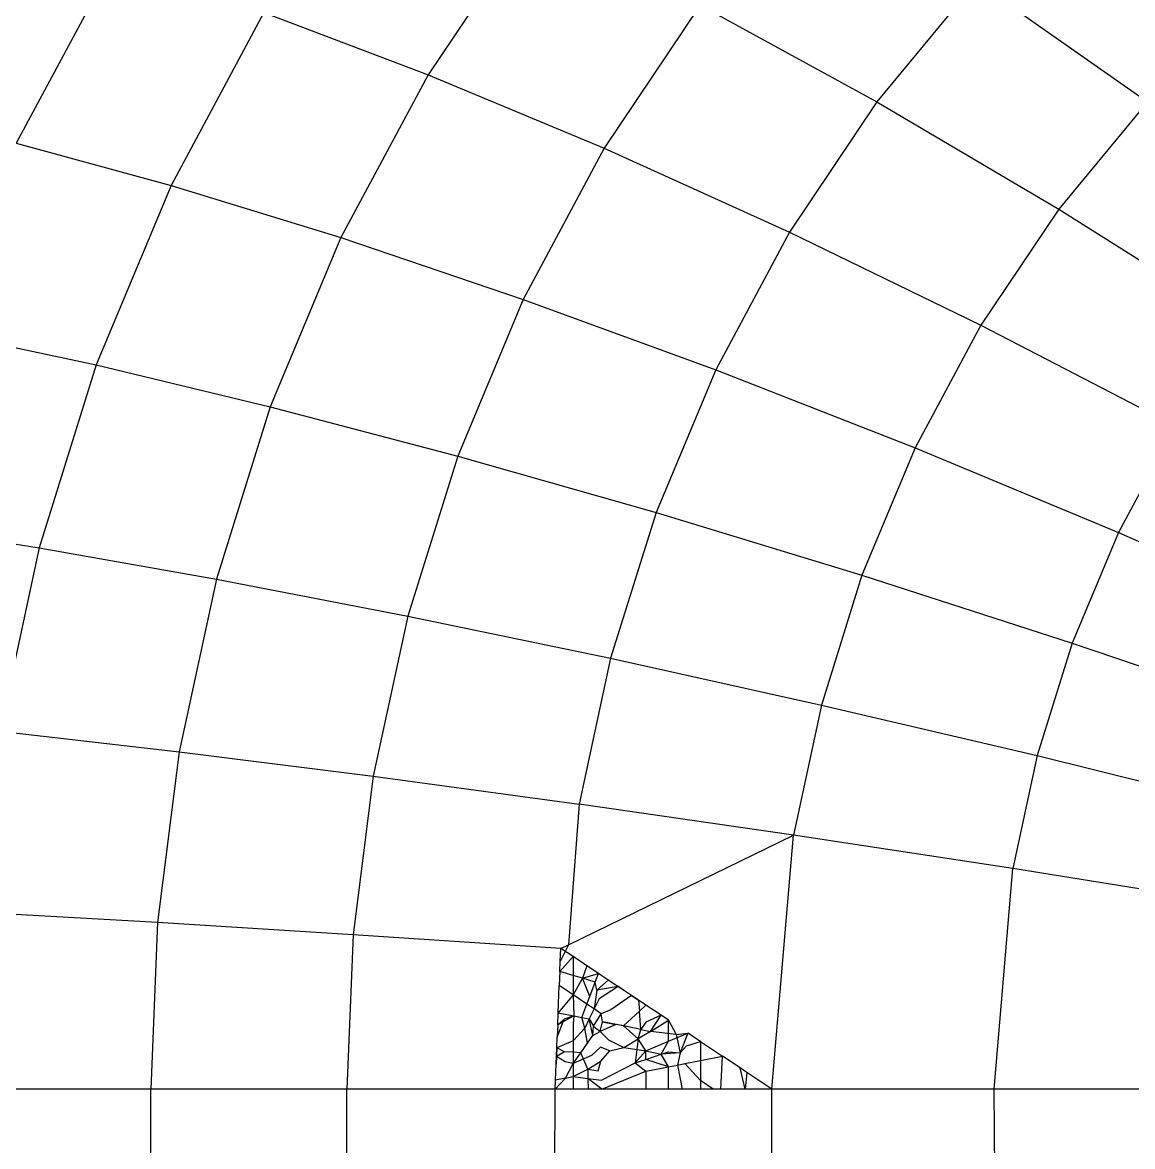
# Model space of a CAD drawing. Header units: millimetres. Extents: x 153 to 4750, y 92 to 3343.
# Drawn here: x 2848.306 to 2852.065, y 1088.921 to 1092.727 of the extents above; entities that cross this region are included whole.
import ezdxf

# ---------------------------------------------------------------- set-up
doc = ezdxf.new("R2010")
doc.units = ezdxf.units.MM

msp = doc.modelspace()

# ---------------------------------------------------------------- linework, layer by layer
for p, q in [((2850.0296, 1093.0723), (2849.6801, 1092.5507)), ((2848.6135, 1092.9315), (2848.285, 1092.3185)), ((2851.5361, 1092.8656), (2851.1988, 1092.4583)), ((2851.5361, 1092.8656), (2852.1157, 1092.4583)), ((2849.1234, 1092.7612), (2848.8096, 1092.1755)), ((2849.1234, 1092.7612), (2849.6801, 1092.5507)), ((2850.6006, 1092.7856), (2850.2763, 1092.3018)), ((2850.6006, 1092.7856), (2851.1988, 1092.4583)), ((2849.6801, 1092.5507), (2849.3844, 1091.9988)), ((2849.6801, 1092.5507), (2850.2763, 1092.3018)), ((2851.1988, 1092.4583), (2850.9034, 1092.0176)), ((2851.1988, 1092.4583), (2851.8151, 1092.0952)), ((2852.1157, 1092.4583), (2851.8151, 1092.0952)), ((2848.285, 1092.3185), (2848.8096, 1092.1755)), ((2850.2763, 1092.3018), (2850.002, 1091.7899)), ((2850.2763, 1092.3018), (2850.9034, 1092.0176)), ((2848.8096, 1092.1755), (2848.5557, 1091.5679)), ((2848.8096, 1092.1755), (2849.3844, 1091.9988)), ((2851.8151, 1092.0952), (2851.5518, 1091.7024)), ((2851.8151, 1092.0952), (2852.4393, 1091.7024)), ((2849.3844, 1091.9988), (2849.1451, 1091.4263)), ((2849.3844, 1091.9988), (2850.002, 1091.7899)), ((2850.9034, 1092.0176), (2850.6537, 1091.5514)), ((2850.9034, 1092.0176), (2851.5518, 1091.7024)), ((2850.002, 1091.7899), (2849.7801, 1091.2589)), ((2850.002, 1091.7899), (2850.6537, 1091.5514)), ((2851.5518, 1091.7024), (2851.3291, 1091.2868)), ((2851.5518, 1091.7024), (2852.2107, 1091.3614)), ((2848.0192, 1091.6825), (2848.5557, 1091.5679)), ((2848.5557, 1091.5679), (2848.3623, 1090.9487)), ((2848.5557, 1091.5679), (2849.1451, 1091.4263)), ((2850.6537, 1091.5514), (2850.4515, 1091.0677)), ((2850.6537, 1091.5514), (2851.3291, 1091.2868)), ((2849.1451, 1091.4263), (2848.9629, 1090.8429)), ((2849.1451, 1091.4263), (2849.7801, 1091.2589)), ((2852.2107, 1091.3614), (2852.0175, 1091.0006)), ((2851.3291, 1091.2868), (2851.149, 1090.8557)), ((2851.3291, 1091.2868), (2852.0175, 1091.0006)), ((2849.7801, 1091.2589), (2849.611, 1090.7177)), ((2849.7801, 1091.2589), (2850.4515, 1091.0677)), ((2850.4515, 1091.0677), (2850.2976, 1090.5748)), ((2850.4515, 1091.0677), (2851.149, 1090.8557)), ((2847.8168, 1091.0344), (2848.3623, 1090.9487)), ((2852.0175, 1091.0006), (2851.861, 1090.6263)), ((2852.0175, 1091.0006), (2852.7076, 1090.6977)), ((2848.3623, 1090.9487), (2848.2283, 1090.3279)), ((2848.3623, 1090.9487), (2848.9629, 1090.8429)), ((2851.149, 1090.8557), (2851.0117, 1090.4163)), ((2851.149, 1090.8557), (2851.861, 1090.6263)), ((2848.9629, 1090.8429), (2848.8366, 1090.2579)), ((2848.9629, 1090.8429), (2849.611, 1090.7177)), ((2849.611, 1090.7177), (2849.4939, 1090.1751)), ((2849.611, 1090.7177), (2850.2976, 1090.5748)), ((2851.861, 1090.6263), (2851.7419, 1090.2449)), ((2851.861, 1090.6263), (2852.5763, 1090.3836)), ((2850.2976, 1090.5748), (2850.1909, 1090.0806)), ((2850.2976, 1090.5748), (2851.0117, 1090.4163)), ((2851.0117, 1090.4163), (2850.9166, 1089.9758)), ((2851.0117, 1090.4163), (2851.7419, 1090.2449)), ((2848.2283, 1090.3279), (2848.8366, 1090.2579)), ((2848.8366, 1090.2579), (2848.7636, 1089.6797)), ((2848.8366, 1090.2579), (2849.4939, 1090.1751)), ((2851.7419, 1090.2449), (2851.6593, 1089.8624)), ((2851.7419, 1090.2449), (2852.4762, 1090.0634)), ((2849.4939, 1090.1751), (2849.4262, 1089.6388)), ((2849.4939, 1090.1751), (2850.1909, 1090.0806)), ((2850.1909, 1090.0806), (2850.1553, 1089.6048)), ((2850.9166, 1089.9758), (2850.1909, 1090.0806)), ((2850.1553, 1089.6048), (2850.9166, 1089.9758)), ((2850.8441, 1089.1156), (2850.9166, 1089.9758)), ((2851.6593, 1089.8624), (2850.9166, 1089.9758)), ((2851.5964, 1089.1156), (2851.6593, 1089.8624)), ((2852.407, 1089.7424), (2851.6593, 1089.8624)), ((2848.7636, 1089.6797), (2848.1509, 1089.7142)), ((2848.7636, 1089.6797), (2848.7404, 1089.1156)), ((2849.4262, 1089.6388), (2848.7636, 1089.6797)), ((2849.4262, 1089.6388), (2849.4046, 1089.1156)), ((2850.1293, 1089.5921), (2849.4262, 1089.6388)), ((2850.1553, 1089.6048), (2850.1275, 1089.5485)), ((2850.1275, 1089.5485), (2850.1293, 1089.5921)), ((2850.1293, 1089.5921), (2850.1553, 1089.6048)), ((2850.1708, 1089.5645), (2850.1293, 1089.5921)), ((2850.1708, 1089.5645), (2850.1261, 1089.5146)), ((2850.217, 1089.5336), (2850.1708, 1089.5645)), ((2850.1708, 1089.5645), (2850.1708, 1089.5009)), ((2850.1261, 1089.5146), (2850.1275, 1089.5485)), ((2850.217, 1089.5336), (2850.2028, 1089.4911)), ((2850.2563, 1089.5075), (2850.217, 1089.5336)), ((2850.1261, 1089.5146), (2850.1241, 1089.4665)), ((2850.1708, 1089.5009), (2850.1261, 1089.5146)), ((2850.2028, 1089.4911), (2850.1708, 1089.5009)), ((2850.1708, 1089.5009), (2850.1708, 1089.4351)), ((2850.2028, 1089.4911), (2850.1708, 1089.4351)), ((2850.2028, 1089.4911), (2850.2563, 1089.5075)), ((2850.2454, 1089.4784), (2850.2028, 1089.4911)), ((2850.2272, 1089.4298), (2850.2028, 1089.4911)), ((2850.2272, 1089.4298), (2850.2454, 1089.4784)), ((2850.2454, 1089.4784), (2850.2563, 1089.5075)), ((2850.2512, 1089.4512), (2850.2454, 1089.4784)), ((2850.2896, 1089.4853), (2850.2512, 1089.4512)), ((2850.2896, 1089.4853), (2850.2563, 1089.5075)), ((2850.3445, 1089.4487), (2850.2896, 1089.4853)), ((2850.1203, 1089.3745), (2850.1241, 1089.4665)), ((2850.1708, 1089.4351), (2850.1241, 1089.4665)), ((2850.2512, 1089.4512), (2850.2418, 1089.3872)), ((2850.323, 1089.463), (2850.2512, 1089.4512)), ((2850.323, 1089.463), (2850.2588, 1089.4221)), ((2850.3445, 1089.4487), (2850.323, 1089.463)), ((2850.3921, 1089.4169), (2850.3445, 1089.4487)), ((2850.1708, 1089.4351), (2850.1203, 1089.3745)), ((2850.1708, 1089.4351), (2850.1735, 1089.3639)), ((2850.2174, 1089.4037), (2850.1708, 1089.4351)), ((2850.2005, 1089.3585), (2850.2174, 1089.4037)), ((2850.2174, 1089.4037), (2850.2272, 1089.4298)), ((2850.2418, 1089.3872), (2850.2174, 1089.4037)), ((2850.2588, 1089.4221), (2850.2418, 1089.3872)), ((2850.3687, 1089.4325), (2850.2987, 1089.3838)), ((2850.3687, 1089.4325), (2850.3921, 1089.4169)), ((2850.3921, 1089.4169), (2850.3952, 1089.3796)), ((2850.4174, 1089.4001), (2850.3921, 1089.4169)), ((2850.1186, 1089.3332), (2850.1203, 1089.3745)), ((2850.1735, 1089.3639), (2850.1186, 1089.3332)), ((2850.1203, 1089.3745), (2850.1735, 1089.3639)), ((2850.1735, 1089.3639), (2850.1404, 1089.3527)), ((2850.1735, 1089.3639), (2850.1708, 1089.3362)), ((2850.1735, 1089.3639), (2850.2005, 1089.3585)), ((2850.2418, 1089.3872), (2850.2254, 1089.3534)), ((2850.2403, 1089.3285), (2850.2663, 1089.3707)), ((2850.2663, 1089.3707), (2850.2418, 1089.3872)), ((2850.2987, 1089.3838), (2850.2663, 1089.3707)), ((2850.2708, 1089.3442), (2850.2663, 1089.3707)), ((2850.3415, 1089.3299), (2850.3952, 1089.3796)), ((2850.3952, 1089.3796), (2850.4174, 1089.4001)), ((2850.3998, 1089.3181), (2850.3952, 1089.3796)), ((2850.4685, 1089.366), (2850.4174, 1089.4001)), ((2850.4685, 1089.366), (2850.4174, 1089.3421)), ((2850.4325, 1089.3115), (2850.4685, 1089.366)), ((2850.4941, 1089.3489), (2850.4685, 1089.366)), ((2850.1168, 1089.2912), (2850.1404, 1089.3527)), ((2850.1186, 1089.3332), (2850.1168, 1089.2912)), ((2850.1404, 1089.3527), (2850.1186, 1089.3332)), ((2850.1708, 1089.3362), (2850.1708, 1089.2792)), ((2850.2005, 1089.3585), (2850.2254, 1089.3534)), ((2850.2102, 1089.3222), (2850.2005, 1089.3585)), ((2850.2254, 1089.3534), (2850.2102, 1089.3222)), ((2850.2375, 1089.297), (2850.2254, 1089.3534)), ((2850.2254, 1089.3534), (2850.2403, 1089.3285)), ((2850.2375, 1089.297), (2850.2403, 1089.3285)), ((2850.2403, 1089.3285), (2850.2622, 1089.3111)), ((2850.2622, 1089.3111), (2850.2708, 1089.3442)), ((2850.3155, 1089.3352), (2850.2622, 1089.3111)), ((2850.3415, 1089.3299), (2850.2708, 1089.3442)), ((2850.2708, 1089.3442), (2850.3155, 1089.3352)), ((2850.3415, 1089.3299), (2850.3155, 1089.3352)), ((2850.3913, 1089.2865), (2850.3415, 1089.3299)), ((2850.3998, 1089.3181), (2850.3415, 1089.3299)), ((2850.4174, 1089.3421), (2850.3998, 1089.3181)), ((2850.4325, 1089.3115), (2850.4941, 1089.3489)), ((2850.4941, 1089.3489), (2850.5202, 1089.301)), ((2850.4941, 1089.278), (2850.4941, 1089.3489)), ((2850.1154, 1089.2562), (2850.1168, 1089.2912)), ((2850.2102, 1089.3222), (2850.1708, 1089.2792)), ((2850.2198, 1089.2719), (2850.2102, 1089.3222)), ((2850.2198, 1089.2719), (2850.2375, 1089.297)), ((2850.2375, 1089.297), (2850.2622, 1089.3111)), ((2850.2622, 1089.3111), (2850.2906, 1089.2829)), ((2850.3913, 1089.2865), (2850.3998, 1089.3181)), ((2850.4325, 1089.3115), (2850.3913, 1089.2865)), ((2850.3998, 1089.3181), (2850.4325, 1089.3115)), ((2850.5202, 1089.301), (2850.4325, 1089.3115)), ((2850.4941, 1089.278), (2850.5593, 1089.3055)), ((2850.5202, 1089.301), (2850.5593, 1089.3055)), ((2850.5202, 1089.301), (2850.5338, 1089.2382)), ((2850.5593, 1089.3055), (2850.5338, 1089.2382)), ((2850.6016, 1089.2772), (2850.5593, 1089.3055)), ((2850.113, 1089.2), (2850.1154, 1089.2562)), ((2850.1154, 1089.2562), (2850.1141, 1089.2263)), ((2850.1708, 1089.2792), (2850.1154, 1089.2562)), ((2850.1421, 1089.2423), (2850.1154, 1089.2562)), ((2850.1708, 1089.2792), (2850.1708, 1089.2414)), ((2850.1966, 1089.239), (2850.2198, 1089.2719)), ((2850.2638, 1089.2581), (2850.2331, 1089.2298)), ((2850.2954, 1089.2452), (2850.2638, 1089.2581)), ((2850.2906, 1089.2829), (2850.3425, 1089.2569)), ((2850.2954, 1089.2452), (2850.3425, 1089.2569)), ((2850.3425, 1089.2569), (2850.3913, 1089.2865)), ((2850.3425, 1089.2569), (2850.4174, 1089.2456)), ((2850.3913, 1089.2865), (2850.3811, 1089.2048)), ((2850.4174, 1089.2456), (2850.3913, 1089.2865)), ((2850.4174, 1089.2456), (2850.4941, 1089.278)), ((2850.4695, 1089.2339), (2850.4941, 1089.278)), ((2850.5338, 1089.2382), (2850.5549, 1089.2619)), ((2850.5549, 1089.2619), (2850.6016, 1089.2772)), ((2850.6016, 1089.2772), (2850.6016, 1089.2126)), ((2850.6016, 1089.2772), (2850.6764, 1089.2274)), ((2850.1141, 1089.2263), (2850.113, 1089.2)), ((2850.1421, 1089.2423), (2850.1141, 1089.2263)), ((2850.144, 1089.2077), (2850.1141, 1089.2263)), ((2850.1708, 1089.2414), (2850.1421, 1089.2423)), ((2850.1708, 1089.2414), (2850.1708, 1089.2025)), ((2850.1966, 1089.239), (2850.1708, 1089.2414)), ((2850.1708, 1089.2025), (2850.1966, 1089.239)), ((2850.2331, 1089.2298), (2850.1708, 1089.2025)), ((2850.2207, 1089.183), (2850.1966, 1089.239)), ((2850.2652, 1089.21), (2850.2954, 1089.2452)), ((2850.3811, 1089.2048), (2850.4174, 1089.2456)), ((2850.3811, 1089.2048), (2850.4174, 1089.2167)), ((2850.4174, 1089.2456), (2850.4695, 1089.2339)), ((2850.4174, 1089.2167), (2850.4174, 1089.2456)), ((2850.4174, 1089.2167), (2850.4695, 1089.2339)), ((2850.4941, 1089.1914), (2850.4174, 1089.2167)), ((2850.4695, 1089.2339), (2850.4941, 1089.2419)), ((2850.5338, 1089.2382), (2850.4695, 1089.2339)), ((2850.4941, 1089.1914), (2850.4695, 1089.2339)), ((2850.4941, 1089.2419), (2850.5338, 1089.2382)), ((2850.5338, 1089.2382), (2850.5238, 1089.1973)), ((2850.549, 1089.2022), (2850.6016, 1089.2126)), ((2850.6016, 1089.2126), (2850.6764, 1089.2274)), ((2850.6016, 1089.2126), (2850.6016, 1089.1449)), ((2850.6709, 1089.1156), (2850.6764, 1089.2274)), ((2850.7363, 1089.1875), (2850.6764, 1089.2274)), ((2850.1108, 1089.1456), (2850.113, 1089.2)), ((2850.1708, 1089.2025), (2850.144, 1089.2077)), ((2850.1446, 1089.153), (2850.1708, 1089.2025)), ((2850.1708, 1089.2025), (2850.1708, 1089.1583)), ((2850.1708, 1089.1583), (2850.2207, 1089.183)), ((2850.2207, 1089.183), (2850.2652, 1089.21)), ((2850.2207, 1089.183), (2850.221, 1089.1522)), ((2850.2207, 1089.183), (2850.2559, 1089.1774)), ((2850.2559, 1089.1774), (2850.2652, 1089.21)), ((2850.2671, 1089.1467), (2850.3811, 1089.2048)), ((2850.2681, 1089.1156), (2850.4174, 1089.1763)), ((2850.3811, 1089.2048), (2850.4174, 1089.1763)), ((2850.4174, 1089.1763), (2850.4941, 1089.1914)), ((2850.4174, 1089.1763), (2850.4174, 1089.1156)), ((2850.4941, 1089.1914), (2850.5238, 1089.1973)), ((2850.4941, 1089.1156), (2850.4941, 1089.1914)), ((2850.5238, 1089.1973), (2850.549, 1089.2022)), ((2850.5238, 1089.1973), (2850.5404, 1089.1156)), ((2850.6016, 1089.1449), (2850.549, 1089.2022)), ((2850.7538, 1089.1156), (2850.7363, 1089.1875)), ((2850.7589, 1089.1724), (2850.7363, 1089.1875)), ((2850.1095, 1089.1156), (2850.1446, 1089.153)), ((2850.1095, 1089.1156), (2850.1108, 1089.1456)), ((2850.1446, 1089.153), (2850.1108, 1089.1456)), ((2850.1446, 1089.153), (2850.1708, 1089.1583)), ((2850.1708, 1089.1583), (2850.1708, 1089.1156)), ((2850.1708, 1089.1583), (2850.221, 1089.1522)), ((2850.221, 1089.1522), (2850.2214, 1089.1156)), ((2850.221, 1089.1522), (2850.2671, 1089.1467)), ((2850.2681, 1089.1156), (2850.221, 1089.1522)), ((2850.6016, 1089.1449), (2850.6016, 1089.1156)), ((2850.6451, 1089.1156), (2850.6016, 1089.1449)), ((2850.7589, 1089.1724), (2850.7538, 1089.1156)), ((2850.8441, 1089.1156), (2850.7589, 1089.1724)), ((2848.7404, 1089.1156), (2848.1261, 1089.1156)), ((2848.7404, 1086.8656), (2848.7404, 1089.1156)), ((2849.4046, 1089.1156), (2848.7404, 1089.1156)), ((2849.4041, 1086.8656), (2849.4046, 1089.1156)), ((2850.1095, 1089.1156), (2849.4046, 1089.1156)), ((2850.1051, 1086.8656), (2850.1095, 1089.1156)), ((2850.1708, 1089.1156), (2850.1095, 1089.1156)), ((2850.2214, 1089.1156), (2850.1708, 1089.1156)), ((2850.2681, 1089.1156), (2850.2214, 1089.1156)), ((2850.4174, 1089.1156), (2850.2681, 1089.1156)), ((2850.4941, 1089.1156), (2850.4174, 1089.1156)), ((2850.5404, 1089.1156), (2850.4941, 1089.1156)), ((2850.6016, 1089.1156), (2850.5404, 1089.1156)), ((2850.6451, 1089.1156), (2850.6016, 1089.1156)), ((2850.6709, 1089.1156), (2850.6451, 1089.1156)), ((2850.7538, 1089.1156), (2850.6709, 1089.1156)), ((2850.8441, 1089.1156), (2850.7538, 1089.1156)), ((2850.8441, 1086.8656), (2850.8441, 1089.1156)), ((2851.5964, 1089.1156), (2850.8441, 1089.1156)), ((2851.6141, 1086.8656), (2851.5964, 1089.1156)), ((2852.3542, 1089.1156), (2851.5964, 1089.1156))]:
    msp.add_line(p, q)

doc.saveas('drawing.dxf')
